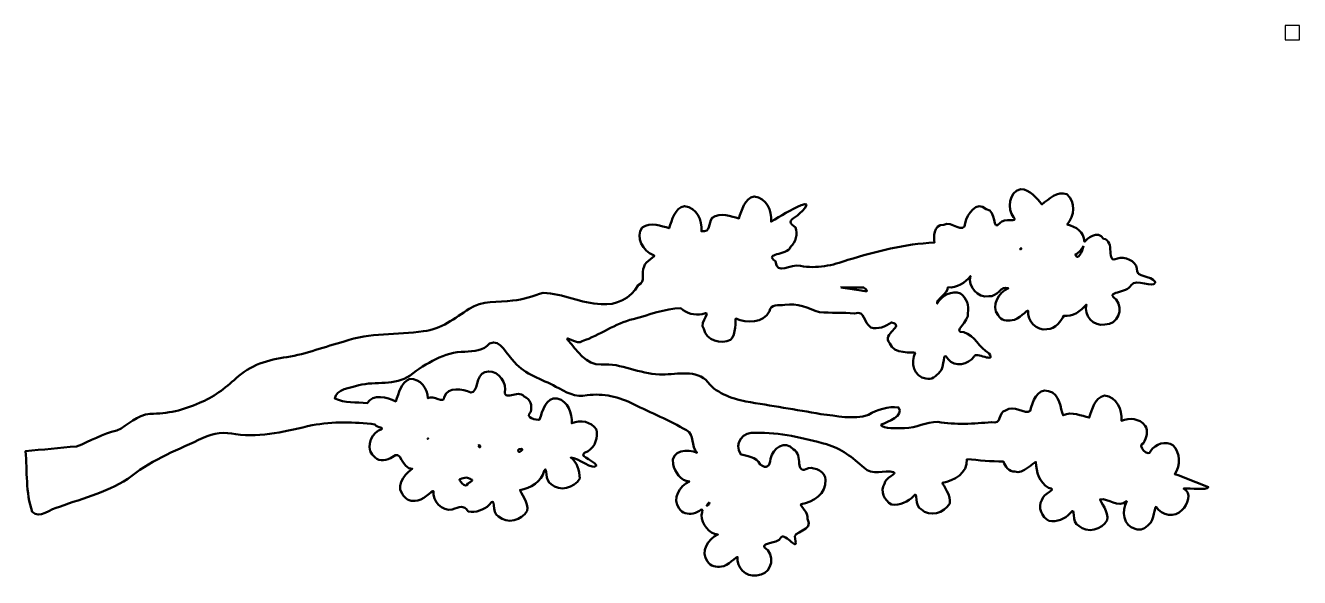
# Model space of a CAD drawing. Header units: centimetres. Extents: x -30.6 to 14.2, y -21.2 to 7.4.
# Drawn here: x -12.28 to 14.17, y -4.05 to 7.4 of the extents above; entities that cross this region are included whole.
import ezdxf

# ---------------------------------------------------------------- set-up
doc = ezdxf.new("R2010")
doc.units = ezdxf.units.CM
doc.header["$MEASUREMENT"] = 0
doc.layers.add('Layer 1', color=7, linetype='Continuous')

msp = doc.modelspace()

# ---------------------------------------------------------------- linework, layer by layer
at = {"layer": 'Layer 1'}
msp.add_lwpolyline([(13.87092, 7.09942), (14.16618, 7.09942), (14.16618, 7.39946), (13.87092, 7.39946), (13.87092, 7.09942)], close=True, dxfattribs=at)
at = {"layer": 'Layer 1', "color": 28, "lineweight": 50}
for points, knots in [([(8.37342, 4.00829), (8.13498, 3.94631), (8.09862, 3.59965), (8.22677, 3.42392), (8.22677, 3.42392), (8.35044, 3.30993), (8.02168, 3.4131), (7.95257, 3.30549), (7.95257, 3.30549), (7.77054, 3.10242), (7.89266, 3.57682), (7.66318, 3.58992), (7.66318, 3.58992), (7.45979, 3.78031), (7.26307, 3.48689), (7.22662, 3.30053), (7.22662, 3.30053), (7.2092, 3.04779), (6.93165, 3.36029), (6.77907, 3.26824), (6.77907, 3.26824), (6.5574, 3.2736), (6.57296, 2.99095), (6.58538, 2.89966), (6.58538, 2.89966), (5.9734, 2.86736), (5.37418, 2.71868), (4.79078, 2.53729), (4.79078, 2.53729), (4.476, 2.42443), (4.1374, 2.34943), (3.80363, 2.41633), (3.80363, 2.41633), (3.60731, 2.46228), (3.30673, 2.20587), (3.28744, 2.51141), (3.28744, 2.51141), (3.02744, 2.68588), (3.5266, 2.6246), (3.60123, 2.80902), (3.60123, 2.80902), (3.70836, 2.90486), (3.75453, 3.08188), (3.70595, 3.21277), (3.70595, 3.21277), (3.57231, 3.2981), (3.56262, 3.35049), (3.70547, 3.43043), (3.70547, 3.43043), (3.78473, 3.48121), (4.09075, 3.77869), (3.82403, 3.67658), (3.82403, 3.67658), (3.60507, 3.58055), (3.40243, 3.45138), (3.19585, 3.33276), (3.19585, 3.33276), (3.22109, 3.56618), (3.09812, 3.82766), (2.84693, 3.85449), (2.84693, 3.85449), (2.63845, 3.81515), (2.58882, 3.56813), (2.52799, 3.39875), (2.52799, 3.39875), (2.3701, 3.43953), (2.14477, 3.53254), (1.97124, 3.41425), (1.97124, 3.41425), (1.88189, 3.28657), (1.96041, 3.11447), (1.7489, 3.13184), (1.7489, 3.13184), (1.77442, 3.36577), (1.64983, 3.62609), (1.39916, 3.65357), (1.39916, 3.65357), (1.19046, 3.6141), (1.14072, 3.36669), (1.08022, 3.197), (1.08022, 3.197), (0.92251, 3.23873), (0.69711, 3.33185), (0.52347, 3.21291), (0.52347, 3.21291), (0.37137, 3.01309), (0.53856, 2.71112), (0.75341, 2.63988), (0.75341, 2.63988), (0.84386, 2.62053), (0.57015, 2.5159), (0.56324, 2.40258), (0.56324, 2.40258), (0.47491, 2.25998), (0.62091, 2.09824), (0.43528, 2.01203), (0.43528, 2.01203), (0.28649, 1.7402), (-0.0243, 1.59134), (-0.32914, 1.6208), (-0.32914, 1.6208), (-0.7435, 1.63165), (-1.12335, 1.84227), (-1.53574, 1.85662), (-1.53574, 1.85662), (-1.74005, 1.79424), (-1.94622, 1.71277), (-2.16646, 1.69833), (-2.16646, 1.69833), (-2.46872, 1.64289), (-2.8056, 1.7087), (-3.07238, 1.52362), (-3.07238, 1.52362), (-3.36891, 1.33536), (-3.65441, 1.09267), (-4.01972, 1.06299), (-4.01972, 1.06299), (-4.56575, 0.97037), (-5.13592, 1.03831), (-5.66444, 0.84797), (-5.66444, 0.84797), (-6.06132, 0.74212), (-6.44794, 0.58997), (-6.8537, 0.52233), (-6.8537, 0.52233), (-7.23802, 0.4796), (-7.62279, 0.35248), (-7.90982, 0.08378), (-7.90982, 0.08378), (-8.13764, -0.12285), (-8.38311, -0.31303), (-8.67178, -0.42707), (-8.67178, -0.42707), (-8.99165, -0.57563), (-9.34127, -0.65328), (-9.69372, -0.65294), (-9.69372, -0.65294), (-9.96917, -0.66636), (-10.14881, -0.89565), (-10.38491, -1.0006), (-10.38491, -1.0006), (-10.68294, -1.05607), (-10.93822, -1.22752), (-11.21935, -1.32945), (-11.21935, -1.32945), (-11.57259, -1.35808), (-11.9268, -1.39563), (-12.28064, -1.42476), (-12.28064, -1.42476), (-12.24375, -1.84511), (-12.28183, -2.28401), (-12.14038, -2.68791), (-12.14038, -2.68791), (-11.99721, -2.84572), (-11.75542, -2.60866), (-11.57791, -2.58459), (-11.57791, -2.58459), (-11.06957, -2.38843), (-10.52159, -2.26833), (-10.07564, -1.93828), (-10.07564, -1.93828), (-9.63019, -1.59113), (-9.09797, -1.38939), (-8.59187, -1.15052), (-8.59187, -1.15052), (-8.38136, -1.0485), (-8.14336, -1.02121), (-7.91624, -1.0776), (-7.91624, -1.0776), (-7.3797, -1.15101), (-6.84768, -1.00863), (-6.32947, -0.88853), (-6.32947, -0.88853), (-5.89998, -0.81269), (-5.45766, -0.81765), (-5.0261, -0.87327), (-5.0261, -0.87327), (-4.98411, -0.96009), (-4.77147, -0.92189), (-4.95003, -0.99894), (-4.95003, -0.99894), (-5.14402, -1.10741), (-5.22574, -1.41462), (-5.02322, -1.55925), (-5.02322, -1.55925), (-4.93655, -1.65213), (-4.76253, -1.61113), (-4.66643, -1.55457), (-4.66643, -1.55457), (-4.47709, -1.35735), (-4.47907, -1.80464), (-4.25142, -1.79072), (-4.25142, -1.79072), (-4.32655, -1.83999), (-4.61047, -2.09893), (-4.46531, -2.30753), (-4.46531, -2.30753), (-4.40546, -2.4082), (-4.31391, -2.47931), (-4.19354, -2.4541), (-4.19354, -2.4541), (-4.04847, -2.48551), (-3.82947, -2.2277), (-3.81232, -2.25654), (-3.81232, -2.25654), (-3.83734, -2.46796), (-3.6404, -2.68018), (-3.42212, -2.63592), (-3.42212, -2.63592), (-3.2771, -2.59253), (-3.19001, -2.52661), (-3.09133, -2.67822), (-3.09133, -2.67822), (-2.9302, -2.7051), (-2.76941, -2.65069), (-2.65311, -2.54014), (-2.65311, -2.54014), (-2.49692, -2.31919), (-2.62824, -2.7152), (-2.4595, -2.77981), (-2.4595, -2.77981), (-2.28691, -2.94885), (-1.97652, -2.86226), (-1.86846, -2.66251), (-1.86846, -2.66251), (-1.8279, -2.50608), (-2.01143, -2.2766), (-2.01836, -2.23438), (-2.01836, -2.23438), (-1.80038, -2.19471), (-1.56533, -2.06568), (-1.51541, -1.83238), (-1.51541, -1.83238), (-1.43815, -1.70599), (-1.51091, -2.06886), (-1.36727, -2.10843), (-1.36727, -2.10843), (-1.19467, -2.27747), (-0.88429, -2.19088), (-0.77623, -1.99113), (-0.77623, -1.99113), (-0.78279, -1.83127), (-0.82437, -1.65901), (-0.96226, -1.55953), (-0.96226, -1.55953), (-0.80451, -1.56206), (-0.50013, -1.83477), (-0.42964, -1.72474), (-0.42964, -1.72474), (-0.51441, -1.58606), (-0.87849, -1.52516), (-0.60104, -1.42639), (-0.60104, -1.42639), (-0.45584, -1.3312), (-0.39036, -1.14201), (-0.42843, -0.97946), (-0.42843, -0.97946), (-0.54221, -0.80809), (-0.75824, -0.77499), (-0.94057, -0.8476), (-0.94057, -0.8476), (-0.93377, -0.64237), (-1.01285, -0.3954), (-1.24355, -0.33365), (-1.24355, -0.33365), (-1.4779, -0.30472), (-1.55359, -0.59771), (-1.60786, -0.77168), (-1.60786, -0.77168), (-1.66989, -0.79061), (-1.9285, -0.73856), (-1.79198, -0.60916), (-1.79198, -0.60916), (-1.76253, -0.47904), (-1.79299, -0.34911), (-1.93129, -0.29615), (-1.93129, -0.29615), (-2.04822, -0.123), (-2.38369, -0.43744), (-2.32172, -0.14606), (-2.32172, -0.14606), (-2.31323, 0.06071), (-2.54024, 0.29689), (-2.74561, 0.20925), (-2.74561, 0.20925), (-2.93449, 0.15495), (-2.88702, -0.22117), (-3.03336, -0.21242), (-3.03336, -0.21242), (-3.20321, -0.13584), (-3.51662, -0.07983), (-3.58877, -0.30497), (-3.58877, -0.30497), (-3.58853, -0.45595), (-3.81521, -0.2549), (-3.92808, -0.33005), (-3.92808, -0.33005), (-3.92235, -0.12421), (-4.09112, 0.07794), (-4.3002, 0.07157), (-4.3002, 0.07157), (-4.49404, -0.00083), (-4.52779, -0.22734), (-4.59615, -0.39537), (-4.59615, -0.39537), (-4.774, -0.30563), (-5.06792, -0.23395), (-5.18981, -0.43423), (-5.18981, -0.43423), (-5.41337, -0.40797), (-5.65511, -0.43121), (-5.86261, -0.33453), (-5.86261, -0.33453), (-5.8371, -0.14173), (-5.5274, -0.11284), (-5.36443, -0.05983), (-5.36443, -0.05983), (-5.01311, 0.0294), (-4.61074, -0.08334), (-4.29923, 0.14521), (-4.29923, 0.14521), (-3.96353, 0.39196), (-3.59032, 0.63211), (-3.15827, 0.63603), (-3.15827, 0.63603), (-2.97954, 0.64446), (-2.76662, 0.64657), (-2.65149, 0.80884), (-2.65149, 0.80884), (-2.40834, 0.91323), (-2.28886, 0.54728), (-2.12915, 0.4204), (-2.12915, 0.4204), (-1.91077, 0.15437), (-1.56314, 0.07142), (-1.27355, -0.09089), (-1.27355, -0.09089), (-1.07169, -0.1967), (-0.86213, -0.32213), (-0.62499, -0.2677), (-0.62499, -0.2677), (-0.29108, -0.22258), (0.04519, -0.29859), (0.34144, -0.45424), (0.34144, -0.45424), (0.70968, -0.62959), (1.08704, -0.78962), (1.44048, -0.99376), (1.44048, -0.99376), (1.62308, -1.08664), (1.52133, -1.32459), (1.6604, -1.46116), (1.6604, -1.46116), (1.4714, -1.37412), (1.11092, -1.4047), (1.16017, -1.69432), (1.16017, -1.69432), (1.19869, -1.86208), (1.31735, -2.04359), (1.50165, -2.05729), (1.50165, -2.05729), (1.29808, -2.14503), (1.12736, -2.41733), (1.28881, -2.61688), (1.28881, -2.61688), (1.35247, -2.72397), (1.46576, -2.73747), (1.57915, -2.71805), (1.57915, -2.71805), (1.70219, -2.69825), (1.82473, -2.53097), (1.74882, -2.75564), (1.74882, -2.75564), (1.76555, -2.93845), (1.89675, -3.13977), (2.09118, -3.15613), (2.09118, -3.15613), (1.88739, -3.24405), (1.71649, -3.51587), (1.87834, -3.71572), (1.87834, -3.71572), (1.942, -3.82281), (2.05529, -3.83631), (2.16868, -3.81689), (2.16868, -3.81689), (2.29041, -3.8223), (2.49278, -3.58927), (2.50046, -3.62328), (2.50046, -3.62328), (2.4766, -3.83494), (2.67233, -4.04667), (2.89092, -4.00349), (2.89092, -4.00349), (3.17095, -3.99659), (3.28544, -3.69805), (3.127, -3.47999), (3.127, -3.47999), (2.86942, -3.31086), (3.32522, -3.37186), (3.40657, -3.21204), (3.40657, -3.21204), (3.48904, -3.11065), (3.77888, -3.55235), (3.69498, -3.24293), (3.69498, -3.24293), (3.60529, -3.09267), (4.10668, -3.0824), (3.94922, -2.82955), (3.94922, -2.82955), (3.99034, -2.70389), (3.77815, -2.55417), (3.81899, -2.5279), (3.81899, -2.5279), (4.06725, -2.48869), (4.3514, -2.30435), (4.32442, -2.02143), (4.32442, -2.02143), (4.33658, -1.85916), (4.10748, -1.75854), (3.97205, -1.77624), (3.97205, -1.77624), (3.66843, -1.94207), (3.87253, -1.4902), (3.66466, -1.39427), (3.66466, -1.39427), (3.48296, -1.18341), (3.23053, -1.36205), (3.18244, -1.58639), (3.18244, -1.58639), (3.171, -1.74241), (3.11108, -1.80381), (2.97096, -1.70175), (2.97096, -1.70175), (2.89121, -1.54568), (2.68041, -1.52524), (2.56599, -1.49553), (2.56599, -1.49553), (2.40894, -1.2688), (2.61878, -1.01017), (2.87482, -1.04506), (2.87482, -1.04506), (3.37578, -1.03004), (3.87001, -1.15515), (4.35007, -1.2848), (4.35007, -1.2848), (4.6481, -1.36962), (4.89392, -1.56313), (5.11987, -1.76706), (5.11987, -1.76706), (5.29463, -1.94791), (5.54627, -1.80131), (5.73999, -1.86381), (5.73999, -1.86381), (5.83044, -1.88316), (5.55673, -1.98779), (5.54982, -2.10111), (5.54982, -2.10111), (5.4538, -2.25121), (5.55055, -2.45612), (5.69422, -2.53006), (5.69422, -2.53006), (5.87097, -2.56219), (6.03894, -2.47587), (6.16084, -2.35659), (6.16084, -2.35659), (6.24673, -2.22347), (6.16627, -2.59013), (6.31311, -2.63099), (6.31311, -2.63099), (6.48571, -2.80003), (6.79609, -2.71343), (6.90415, -2.51369), (6.90415, -2.51369), (6.94518, -2.35724), (6.76018, -2.12725), (6.75467, -2.08556), (6.75467, -2.08556), (6.99661, -2.04585), (7.27692, -1.87203), (7.26051, -1.59591), (7.26051, -1.59591), (7.51295, -1.61164), (7.76459, -1.6431), (8.01788, -1.64304), (8.01788, -1.64304), (8.05605, -1.73664), (8.13704, -1.86585), (8.25518, -1.84975), (8.25518, -1.84975), (8.42157, -1.9144), (8.64968, -1.64721), (8.6934, -1.65297), (8.6934, -1.65297), (8.69848, -1.8558), (8.76654, -2.08201), (8.95385, -2.18544), (8.95385, -2.18544), (9.18216, -2.21577), (8.82711, -2.30321), (8.81908, -2.44258), (8.81908, -2.44258), (8.72306, -2.59268), (8.81981, -2.79759), (8.96348, -2.87153), (8.96348, -2.87153), (9.1281, -2.89906), (9.29631, -2.83361), (9.40588, -2.7127), (9.40588, -2.7127), (9.53907, -2.53663), (9.41936, -2.92123), (9.58237, -2.97246), (9.58237, -2.97246), (9.75492, -3.14245), (10.06599, -3.056), (10.17341, -2.85516), (10.17341, -2.85516), (10.2139, -2.69905), (10.03046, -2.46865), (10.02351, -2.42745), (10.02351, -2.42745), (10.1999, -2.39415), (10.39724, -2.61784), (10.58021, -2.46656), (10.58021, -2.46656), (10.47189, -2.6606), (10.50541, -2.98083), (10.75531, -3.03927), (10.75531, -3.03927), (10.87084, -3.08415), (10.96937, -3.02626), (11.04647, -2.94113), (11.04647, -2.94113), (11.14517, -2.86997), (11.1623, -2.56471), (11.18958, -2.58397), (11.18958, -2.58397), (11.29969, -2.76698), (11.58518, -2.81318), (11.73094, -2.64433), (11.73094, -2.64433), (11.84075, -2.54386), (11.94265, -2.28808), (11.76092, -2.20445), (11.76092, -2.20445), (11.90638, -2.18605), (12.24537, -2.24749), (12.2754, -2.17225), (12.2754, -2.17225), (12.04232, -2.0822), (11.81216, -1.98506), (11.57654, -1.90183), (11.57654, -1.90183), (11.69602, -1.72102), (11.70129, -1.46057), (11.53775, -1.30486), (11.53775, -1.30486), (11.40056, -1.20821), (11.16405, -1.27357), (11.07901, -1.42166), (11.07901, -1.42166), (11.03373, -1.57587), (10.77889, -1.30045), (10.92798, -1.25811), (10.92798, -1.25811), (10.98697, -1.15857), (11.03368, -1.00075), (10.96386, -0.89889), (10.96386, -0.89889), (10.84233, -0.7439), (10.64084, -0.7315), (10.46777, -0.79719), (10.46777, -0.79719), (10.49301, -0.56377), (10.37004, -0.30229), (10.11885, -0.27546), (10.11885, -0.27546), (9.90981, -0.31447), (9.86054, -0.56162), (9.79991, -0.7312), (9.79991, -0.7312), (9.64658, -0.69745), (9.43775, -0.59785), (9.25812, -0.68143), (9.25812, -0.68143), (9.20127, -0.55567), (9.20095, -0.23407), (8.95564, -0.1808), (8.95564, -0.1808), (8.7252, -0.1118), (8.61682, -0.41258), (8.57682, -0.588), (8.57682, -0.588), (8.47293, -0.68378), (8.22425, -0.44599), (8.06529, -0.58243), (8.06529, -0.58243), (7.89513, -0.62276), (8.00181, -0.89122), (7.77322, -0.82407), (7.77322, -0.82407), (7.40197, -0.85911), (7.02553, -0.8835), (6.65606, -0.82112), (6.65606, -0.82112), (6.40918, -0.82333), (6.21353, -0.94314), (5.96612, -0.95005), (5.96612, -0.95005), (5.83538, -0.9484), (5.50471, -0.97761), (5.48451, -0.87656), (5.48451, -0.87656), (5.61457, -0.81777), (5.9703, -0.68936), (5.84156, -0.51958), (5.84156, -0.51958), (5.62921, -0.49324), (5.4006, -0.565), (5.22199, -0.675), (5.22199, -0.675), (4.90105, -0.77863), (4.55741, -0.69575), (4.23144, -0.65732), (4.23144, -0.65732), (3.71325, -0.56567), (3.19306, -0.48566), (2.67479, -0.39501), (2.67479, -0.39501), (2.36135, -0.33517), (2.03672, -0.21917), (1.84391, 0.05073), (1.84391, 0.05073), (1.57282, 0.28058), (1.19598, 0.14386), (0.87653, 0.16561), (0.87653, 0.16561), (0.46469, 0.17076), (0.0885, 0.40648), (-0.32898, 0.36717), (-0.32898, 0.36717), (-0.64426, 0.36295), (-0.83531, 0.65991), (-1.01986, 0.87157), (-1.01986, 0.87157), (-1.10435, 1.00527), (-0.82046, 0.75462), (-0.72324, 0.85325), (-0.72324, 0.85325), (-0.35963, 0.9799), (-0.0429, 1.21917), (0.3351, 1.31182), (0.3351, 1.31182), (0.65956, 1.39504), (0.99121, 1.5292), (1.32228, 1.5361), (1.32228, 1.5361), (1.44214, 1.42469), (1.60805, 1.38555), (1.76546, 1.4129), (1.76546, 1.4129), (2.01726, 1.5135), (1.69028, 1.25327), (1.79705, 1.10697), (1.79705, 1.10697), (1.84956, 0.87081), (2.15731, 0.77331), (2.35664, 0.88373), (2.35664, 0.88373), (2.47563, 0.99249), (2.44729, 1.28607), (2.46442, 1.32378), (2.46442, 1.32378), (2.69399, 1.2218), (3.03343, 1.22098), (3.16433, 1.4736), (3.16433, 1.4736), (3.18744, 1.63357), (3.34549, 1.58506), (3.48277, 1.60968), (3.48277, 1.60968), (3.73507, 1.64787), (3.9699, 1.53654), (4.19939, 1.45236), (4.19939, 1.45236), (4.43985, 1.43638), (4.6845, 1.45004), (4.9265, 1.42826), (4.9265, 1.42826), (5.16519, 1.50008), (5.1028, 1.23736), (5.26905, 1.13978), (5.26905, 1.13978), (5.41353, 1.09098), (5.57446, 1.15341), (5.69369, 1.24339), (5.69369, 1.24339), (6.00206, 1.17672), (5.47216, 1.00383), (5.65999, 0.80849), (5.65999, 0.80849), (5.7343, 0.57155), (6.1484, 0.63422), (6.18569, 0.61097), (6.18569, 0.61097), (6.08938, 0.41624), (6.16022, 0.10742), (6.40803, 0.08051), (6.40803, 0.08051), (6.52921, 0.03621), (6.62467, 0.13431), (6.69851, 0.21774), (6.69851, 0.21774), (6.80936, 0.30011), (6.74596, 0.70229), (6.8696, 0.47749), (6.8696, 0.47749), (7.0187, 0.3111), (7.28633, 0.36298), (7.411, 0.53316), (7.411, 0.53316), (7.43068, 0.65102), (7.876, 0.37669), (7.72122, 0.59982), (7.72122, 0.59982), (7.5111, 0.72316), (7.43132, 0.9614), (7.19436, 1.04329), (7.19436, 1.04329), (6.92944, 1.02424), (7.325, 1.26714), (7.27885, 1.43535), (7.27885, 1.43535), (7.32047, 1.58642), (7.24546, 1.75049), (7.13146, 1.84469), (7.13146, 1.84469), (6.93638, 1.9105), (6.74569, 1.80375), (6.64619, 1.63448), (6.64619, 1.63448), (6.60548, 1.7077), (6.86822, 1.84122), (6.86749, 1.97118), (6.86749, 1.97118), (7.05387, 1.94629), (7.22676, 2.07334), (7.33576, 2.20416), (7.33576, 2.20416), (7.27501, 1.98503), (7.48655, 1.73918), (7.71686, 1.78757), (7.71686, 1.78757), (7.8941, 1.76008), (7.9666, 2.0212), (8.12289, 1.95033), (8.12289, 1.95033), (7.91909, 1.86298), (7.74875, 1.59003), (7.91005, 1.39074), (7.91005, 1.39074), (7.9737, 1.28377), (8.08704, 1.26983), (8.20039, 1.28998), (8.20039, 1.28998), (8.32189, 1.28532), (8.52476, 1.51678), (8.53217, 1.48317), (8.53217, 1.48317), (8.50905, 1.2717), (8.70439, 1.05955), (8.9232, 1.10379), (8.9232, 1.10379), (9.10025, 1.08964), (9.22916, 1.30272), (9.27048, 1.38023), (9.27048, 1.38023), (9.45817, 1.3531), (9.63196, 1.48141), (9.74181, 1.61299), (9.74181, 1.61299), (9.68106, 1.39386), (9.8926, 1.14801), (10.12291, 1.1964), (10.12291, 1.1964), (10.40242, 1.20354), (10.51678, 1.50121), (10.35842, 1.71907), (10.35842, 1.71907), (10.09861, 1.89345), (10.59702, 1.83293), (10.67139, 2.01694), (10.67139, 2.01694), (10.77509, 2.1751), (11.13136, 1.92997), (11.17306, 2.07576), (11.17306, 2.07576), (11.08865, 2.23572), (10.75902, 2.15541), (10.79187, 2.35934), (10.79187, 2.35934), (10.76771, 2.52055), (10.53363, 2.62025), (10.38507, 2.56796), (10.38507, 2.56796), (10.12766, 2.44293), (10.35026, 2.9428), (10.09981, 2.97724), (10.09981, 2.97724), (9.97764, 3.16699), (9.74419, 2.97473), (9.70459, 2.91688), (9.70459, 2.91688), (9.68656, 3.11256), (9.52556, 3.2338), (9.3441, 3.27159), (9.3441, 3.27159), (9.49182, 3.45406), (9.53086, 3.74059), (9.33501, 3.89998), (9.33501, 3.89998), (9.13813, 3.98046), (8.96295, 3.79961), (8.81933, 3.69116), (8.81933, 3.69116), (8.70868, 3.81411), (8.58221, 3.99829), (8.37341, 4.0083), (8.37341, 4.0083), (8.37341, 4.0083), (8.37342, 4.00829), (8.37342, 4.00829)], [0, 0, 0, 0, 0.00478469, 0.00478469, 0.00478469, 0.00478469, 0.00956938, 0.00956938, 0.00956938, 0.00956938, 0.01435407, 0.01435407, 0.01435407, 0.01435407, 0.01913876, 0.01913876, 0.01913876, 0.01913876, 0.02392344, 0.02392344, 0.02392344, 0.02392344, 0.02870813, 0.02870813, 0.02870813, 0.02870813, 0.03349282, 0.03349282, 0.03349282, 0.03349282, 0.03827751, 0.03827751, 0.03827751, 0.03827751, 0.0430622, 0.0430622, 0.0430622, 0.0430622, 0.04784689, 0.04784689, 0.04784689, 0.04784689, 0.05263158, 0.05263158, 0.05263158, 0.05263158, 0.05741627, 0.05741627, 0.05741627, 0.05741627, 0.06220096, 0.06220096, 0.06220096, 0.06220096, 0.06698565, 0.06698565, 0.06698565, 0.06698565, 0.07177033, 0.07177033, 0.07177033, 0.07177033, 0.07655502, 0.07655502, 0.07655502, 0.07655502, 0.08133971, 0.08133971, 0.08133971, 0.08133971, 0.0861244, 0.0861244, 0.0861244, 0.0861244, 0.09090909, 0.09090909, 0.09090909, 0.09090909, 0.09569378, 0.09569378, 0.09569378, 0.09569378, 0.10047847, 0.10047847, 0.10047847, 0.10047847, 0.10526316, 0.10526316, 0.10526316, 0.10526316, 0.11004785, 0.11004785, 0.11004785, 0.11004785, 0.11483254, 0.11483254, 0.11483254, 0.11483254, 0.11961722, 0.11961722, 0.11961722, 0.11961722, 0.12440191, 0.12440191, 0.12440191, 0.12440191, 0.1291866, 0.1291866, 0.1291866, 0.1291866, 0.13397129, 0.13397129, 0.13397129, 0.13397129, 0.13875598, 0.13875598, 0.13875598, 0.13875598, 0.14354067, 0.14354067, 0.14354067, 0.14354067, 0.14832536, 0.14832536, 0.14832536, 0.14832536, 0.15311005, 0.15311005, 0.15311005, 0.15311005, 0.15789474, 0.15789474, 0.15789474, 0.15789474, 0.16267943, 0.16267943, 0.16267943, 0.16267943, 0.16746411, 0.16746411, 0.16746411, 0.16746411, 0.1722488, 0.1722488, 0.1722488, 0.1722488, 0.17703349, 0.17703349, 0.17703349, 0.17703349, 0.18181818, 0.18181818, 0.18181818, 0.18181818, 0.18660287, 0.18660287, 0.18660287, 0.18660287, 0.19138756, 0.19138756, 0.19138756, 0.19138756, 0.19617225, 0.19617225, 0.19617225, 0.19617225, 0.20095694, 0.20095694, 0.20095694, 0.20095694, 0.20574163, 0.20574163, 0.20574163, 0.20574163, 0.21052632, 0.21052632, 0.21052632, 0.21052632, 0.215311, 0.215311, 0.215311, 0.215311, 0.22009569, 0.22009569, 0.22009569, 0.22009569, 0.22488038, 0.22488038, 0.22488038, 0.22488038, 0.22966507, 0.22966507, 0.22966507, 0.22966507, 0.23444976, 0.23444976, 0.23444976, 0.23444976, 0.23923445, 0.23923445, 0.23923445, 0.23923445, 0.24401914, 0.24401914, 0.24401914, 0.24401914, 0.24880383, 0.24880383, 0.24880383, 0.24880383, 0.25358852, 0.25358852, 0.25358852, 0.25358852, 0.25837321, 0.25837321, 0.25837321, 0.25837321, 0.26315789, 0.26315789, 0.26315789, 0.26315789, 0.26794258, 0.26794258, 0.26794258, 0.26794258, 0.27272727, 0.27272727, 0.27272727, 0.27272727, 0.27751196, 0.27751196, 0.27751196, 0.27751196, 0.28229665, 0.28229665, 0.28229665, 0.28229665, 0.28708134, 0.28708134, 0.28708134, 0.28708134, 0.29186603, 0.29186603, 0.29186603, 0.29186603, 0.29665072, 0.29665072, 0.29665072, 0.29665072, 0.30143541, 0.30143541, 0.30143541, 0.30143541, 0.3062201, 0.3062201, 0.3062201, 0.3062201, 0.31100478, 0.31100478, 0.31100478, 0.31100478, 0.31578947, 0.31578947, 0.31578947, 0.31578947, 0.32057416, 0.32057416, 0.32057416, 0.32057416, 0.32535885, 0.32535885, 0.32535885, 0.32535885, 0.33014354, 0.33014354, 0.33014354, 0.33014354, 0.33492823, 0.33492823, 0.33492823, 0.33492823, 0.33971292, 0.33971292, 0.33971292, 0.33971292, 0.34449761, 0.34449761, 0.34449761, 0.34449761, 0.3492823, 0.3492823, 0.3492823, 0.3492823, 0.35406699, 0.35406699, 0.35406699, 0.35406699, 0.35885167, 0.35885167, 0.35885167, 0.35885167, 0.36363636, 0.36363636, 0.36363636, 0.36363636, 0.36842105, 0.36842105, 0.36842105, 0.36842105, 0.37320574, 0.37320574, 0.37320574, 0.37320574, 0.37799043, 0.37799043, 0.37799043, 0.37799043, 0.38277512, 0.38277512, 0.38277512, 0.38277512, 0.38755981, 0.38755981, 0.38755981, 0.38755981, 0.3923445, 0.3923445, 0.3923445, 0.3923445, 0.39712919, 0.39712919, 0.39712919, 0.39712919, 0.40191388, 0.40191388, 0.40191388, 0.40191388, 0.40669856, 0.40669856, 0.40669856, 0.40669856, 0.41148325, 0.41148325, 0.41148325, 0.41148325, 0.41626794, 0.41626794, 0.41626794, 0.41626794, 0.42105263, 0.42105263, 0.42105263, 0.42105263, 0.42583732, 0.42583732, 0.42583732, 0.42583732, 0.43062201, 0.43062201, 0.43062201, 0.43062201, 0.4354067, 0.4354067, 0.4354067, 0.4354067, 0.44019139, 0.44019139, 0.44019139, 0.44019139, 0.44497608, 0.44497608, 0.44497608, 0.44497608, 0.44976077, 0.44976077, 0.44976077, 0.44976077, 0.45454545, 0.45454545, 0.45454545, 0.45454545, 0.45933014, 0.45933014, 0.45933014, 0.45933014, 0.46411483, 0.46411483, 0.46411483, 0.46411483, 0.46889952, 0.46889952, 0.46889952, 0.46889952, 0.47368421, 0.47368421, 0.47368421, 0.47368421, 0.4784689, 0.4784689, 0.4784689, 0.4784689, 0.48325359, 0.48325359, 0.48325359, 0.48325359, 0.48803828, 0.48803828, 0.48803828, 0.48803828, 0.49282297, 0.49282297, 0.49282297, 0.49282297, 0.49760766, 0.49760766, 0.49760766, 0.49760766, 0.50239234, 0.50239234, 0.50239234, 0.50239234, 0.50717703, 0.50717703, 0.50717703, 0.50717703, 0.51196172, 0.51196172, 0.51196172, 0.51196172, 0.51674641, 0.51674641, 0.51674641, 0.51674641, 0.5215311, 0.5215311, 0.5215311, 0.5215311, 0.52631579, 0.52631579, 0.52631579, 0.52631579, 0.53110048, 0.53110048, 0.53110048, 0.53110048, 0.53588517, 0.53588517, 0.53588517, 0.53588517, 0.54066986, 0.54066986, 0.54066986, 0.54066986, 0.54545455, 0.54545455, 0.54545455, 0.54545455, 0.55023923, 0.55023923, 0.55023923, 0.55023923, 0.55502392, 0.55502392, 0.55502392, 0.55502392, 0.55980861, 0.55980861, 0.55980861, 0.55980861, 0.5645933, 0.5645933, 0.5645933, 0.5645933, 0.56937799, 0.56937799, 0.56937799, 0.56937799, 0.57416268, 0.57416268, 0.57416268, 0.57416268, 0.57894737, 0.57894737, 0.57894737, 0.57894737, 0.58373206, 0.58373206, 0.58373206, 0.58373206, 0.58851675, 0.58851675, 0.58851675, 0.58851675, 0.59330144, 0.59330144, 0.59330144, 0.59330144, 0.59808612, 0.59808612, 0.59808612, 0.59808612, 0.60287081, 0.60287081, 0.60287081, 0.60287081, 0.6076555, 0.6076555, 0.6076555, 0.6076555, 0.61244019, 0.61244019, 0.61244019, 0.61244019, 0.61722488, 0.61722488, 0.61722488, 0.61722488, 0.62200957, 0.62200957, 0.62200957, 0.62200957, 0.62679426, 0.62679426, 0.62679426, 0.62679426, 0.63157895, 0.63157895, 0.63157895, 0.63157895, 0.63636364, 0.63636364, 0.63636364, 0.63636364, 0.64114833, 0.64114833, 0.64114833, 0.64114833, 0.64593301, 0.64593301, 0.64593301, 0.64593301, 0.6507177, 0.6507177, 0.6507177, 0.6507177, 0.65550239, 0.65550239, 0.65550239, 0.65550239, 0.66028708, 0.66028708, 0.66028708, 0.66028708, 0.66507177, 0.66507177, 0.66507177, 0.66507177, 0.66985646, 0.66985646, 0.66985646, 0.66985646, 0.67464115, 0.67464115, 0.67464115, 0.67464115, 0.67942584, 0.67942584, 0.67942584, 0.67942584, 0.68421053, 0.68421053, 0.68421053, 0.68421053, 0.68899522, 0.68899522, 0.68899522, 0.68899522, 0.6937799, 0.6937799, 0.6937799, 0.6937799, 0.69856459, 0.69856459, 0.69856459, 0.69856459, 0.70334928, 0.70334928, 0.70334928, 0.70334928, 0.70813397, 0.70813397, 0.70813397, 0.70813397, 0.71291866, 0.71291866, 0.71291866, 0.71291866, 0.71770335, 0.71770335, 0.71770335, 0.71770335, 0.72248804, 0.72248804, 0.72248804, 0.72248804, 0.72727273, 0.72727273, 0.72727273, 0.72727273, 0.73205742, 0.73205742, 0.73205742, 0.73205742, 0.73684211, 0.73684211, 0.73684211, 0.73684211, 0.74162679, 0.74162679, 0.74162679, 0.74162679, 0.74641148, 0.74641148, 0.74641148, 0.74641148, 0.75119617, 0.75119617, 0.75119617, 0.75119617, 0.75598086, 0.75598086, 0.75598086, 0.75598086, 0.76076555, 0.76076555, 0.76076555, 0.76076555, 0.76555024, 0.76555024, 0.76555024, 0.76555024, 0.77033493, 0.77033493, 0.77033493, 0.77033493, 0.77511962, 0.77511962, 0.77511962, 0.77511962, 0.77990431, 0.77990431, 0.77990431, 0.77990431, 0.784689, 0.784689, 0.784689, 0.784689, 0.78947368, 0.78947368, 0.78947368, 0.78947368, 0.79425837, 0.79425837, 0.79425837, 0.79425837, 0.79904306, 0.79904306, 0.79904306, 0.79904306, 0.80382775, 0.80382775, 0.80382775, 0.80382775, 0.80861244, 0.80861244, 0.80861244, 0.80861244, 0.81339713, 0.81339713, 0.81339713, 0.81339713, 0.81818182, 0.81818182, 0.81818182, 0.81818182, 0.82296651, 0.82296651, 0.82296651, 0.82296651, 0.8277512, 0.8277512, 0.8277512, 0.8277512, 0.83253589, 0.83253589, 0.83253589, 0.83253589, 0.83732057, 0.83732057, 0.83732057, 0.83732057, 0.84210526, 0.84210526, 0.84210526, 0.84210526, 0.84688995, 0.84688995, 0.84688995, 0.84688995, 0.85167464, 0.85167464, 0.85167464, 0.85167464, 0.85645933, 0.85645933, 0.85645933, 0.85645933, 0.86124402, 0.86124402, 0.86124402, 0.86124402, 0.86602871, 0.86602871, 0.86602871, 0.86602871, 0.8708134, 0.8708134, 0.8708134, 0.8708134, 0.87559809, 0.87559809, 0.87559809, 0.87559809, 0.88038278, 0.88038278, 0.88038278, 0.88038278, 0.88516746, 0.88516746, 0.88516746, 0.88516746, 0.88995215, 0.88995215, 0.88995215, 0.88995215, 0.89473684, 0.89473684, 0.89473684, 0.89473684, 0.89952153, 0.89952153, 0.89952153, 0.89952153, 0.90430622, 0.90430622, 0.90430622, 0.90430622, 0.90909091, 0.90909091, 0.90909091, 0.90909091, 0.9138756, 0.9138756, 0.9138756, 0.9138756, 0.91866029, 0.91866029, 0.91866029, 0.91866029, 0.92344498, 0.92344498, 0.92344498, 0.92344498, 0.92822967, 0.92822967, 0.92822967, 0.92822967, 0.93301435, 0.93301435, 0.93301435, 0.93301435, 0.93779904, 0.93779904, 0.93779904, 0.93779904, 0.94258373, 0.94258373, 0.94258373, 0.94258373, 0.94736842, 0.94736842, 0.94736842, 0.94736842, 0.95215311, 0.95215311, 0.95215311, 0.95215311, 0.9569378, 0.9569378, 0.9569378, 0.9569378, 0.96172249, 0.96172249, 0.96172249, 0.96172249, 0.96650718, 0.96650718, 0.96650718, 0.96650718, 0.97129187, 0.97129187, 0.97129187, 0.97129187, 0.97607656, 0.97607656, 0.97607656, 0.97607656, 0.98086124, 0.98086124, 0.98086124, 0.98086124, 0.98564593, 0.98564593, 0.98564593, 0.98564593, 0.99043062, 0.99043062, 0.99043062, 0.99043062, 1, 1, 1, 1]), ([(9.68393, 2.83089), (9.65631, 2.71957), (9.56561, 2.50224), (9.51129, 2.65211), (9.51129, 2.65211), (9.59312, 2.68774), (9.63944, 2.75831), (9.68393, 2.83089)], [0, 0, 0, 0, 0.33333333, 0.33333333, 0.33333333, 0.33333333, 1, 1, 1, 1]), ([(4.64114, 1.96852), (4.79934, 1.96775), (4.95757, 1.97025), (5.11574, 1.96687), (5.11574, 1.96687), (5.27683, 1.84408), (5.12478, 1.89901), (5.02325, 1.91), (5.02325, 1.91), (4.89588, 1.92951), (4.76852, 1.94902), (4.64115, 1.96853), (4.64115, 1.96853), (4.64115, 1.96853), (4.64114, 1.96852), (4.64114, 1.96852)], [0, 0, 0, 0, 0.2, 0.2, 0.2, 0.2, 0.4, 0.4, 0.4, 0.4, 0.6, 0.6, 0.6, 0.6, 1, 1, 1, 1]), ([(-3.12686, -1.97047), (-3.01181, -2.02446), (-2.94337, -2.01516), (-3.09669, -2.09513), (-3.09669, -2.09513), (-3.14351, -2.23568), (-3.31204, -1.99263), (-3.25816, -2.00495), (-3.25816, -2.00495), (-3.21366, -1.9964), (-3.17118, -1.97981), (-3.12687, -1.97047), (-3.12687, -1.97047), (-3.12687, -1.97047), (-3.12686, -1.97047), (-3.12686, -1.97047)], [0, 0, 0, 0, 0.2, 0.2, 0.2, 0.2, 0.4, 0.4, 0.4, 0.4, 0.6, 0.6, 0.6, 0.6, 1, 1, 1, 1])]:
    msp.add_open_spline(points, degree=3, knots=knots, dxfattribs=at)
for points in [[(8.39905, 2.77963), (8.35831, 2.72541), (8.3586, 2.78281), (8.39905, 2.77963)], [(-3.93549, -1.16018), (-3.91287, -1.15068), (-3.92903, -1.19519), (-3.93549, -1.16018)], [(-2.88377, -1.31231), (-2.82417, -1.26758), (-2.82826, -1.41263), (-2.88377, -1.31231)], [(-2.04703, -1.38342), (-1.84675, -1.34018), (-2.09832, -1.53314), (-2.04703, -1.38342)], [(1.92089, -2.48723), (1.89974, -2.58051), (1.79689, -2.59743), (1.92089, -2.48723)]]:
    msp.add_open_spline(points, degree=3, dxfattribs=at)

doc.saveas('drawing.dxf')
